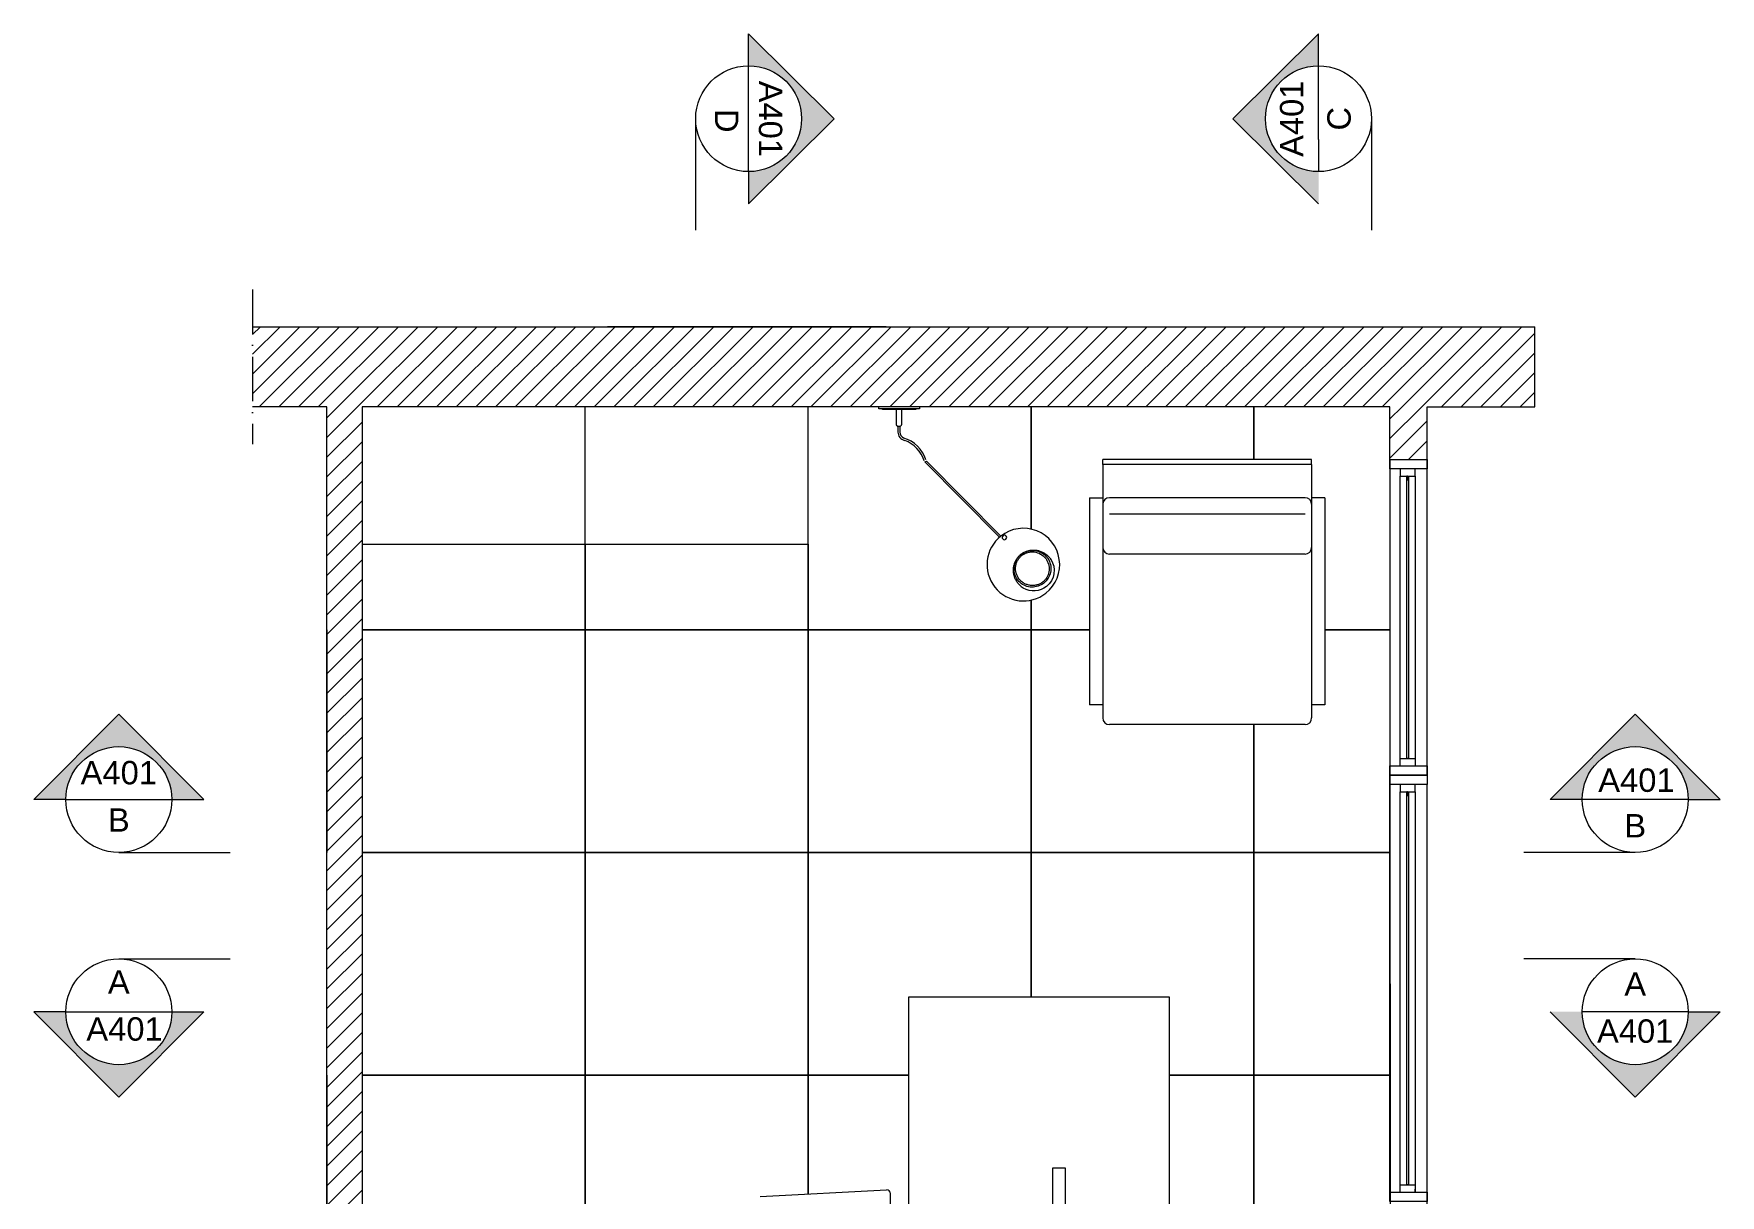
# Model space of a CAD drawing. Header units: inches. Extents: x 446 to 5946, y 570 to 2728.
# Drawn here: x 3922.1 to 4376, y 909 to 1221.8 of the extents above; entities that cross this region are included whole.
import ezdxf
from ezdxf.enums import TextEntityAlignment as Align

# ---------------------------------------------------------------- set-up
doc = ezdxf.new("R2010")
doc.units = ezdxf.units.IN
doc.header["$MEASUREMENT"] = 0
doc.linetypes.add('ACAD_ISO10W100', pattern=[18, 12, -3, 0, -3])
doc.layers.add('A-ANNO-DIMS', color=3, linetype='Continuous', lineweight=9, transparency=0.22)
for name, color, linetype, lineweight in [('A-ANNO-TEXT', 3, 'Continuous', 18), ('ACCESSORI', 2, 'Continuous', 13), ('ARREDI', 8, 'Continuous', 18), ('CAMPITURE', 6, 'Continuous', 13), ('INFISSI', 4, 'Continuous', 13), ('PAVIMENTO', 11, 'Continuous', 18), ('STRUTTURA', 7, 'Continuous', 20)]:
    doc.layers.add(name, color=color, linetype=linetype, lineweight=lineweight)
doc.styles.get("Standard").update_dxf_attribs({"font": 'Arial.ttf'})
pattern_1 = [(45, (-71.2804, 0), (-2.6516504, 2.6516504), [])]

# ---------------------------------------------------------------- blocks, each defined once
blk = doc.blocks.new('poltrona')
at = {"ltscale": 0.005}
for p, q in [((4193.93, 1087.51), (4152.98, 1087.51)), ((4152.98, 1086.53), (4152.98, 1087.51)), ((4193.93, 1086.53), (4152.98, 1086.53)), ((4152.98, 1086.53), (4152.98, 1036.81)), ((4193.93, 1086.53), (4193.93, 1087.51)), ((4193.93, 1086.53), (4193.93, 1036.81)), ((4150.38, 1080.03), (4152.98, 1080.03)), ((4150.38, 1080.03), (4150.38, 1039.41)), ((4192.63, 1080.03), (4154.28, 1080.03)), ((4196.53, 1080.03), (4193.93, 1080.03)), ((4196.53, 1080.03), (4196.53, 1039.41)), ((4192.63, 1076.78), (4154.28, 1076.78)), ((4192.63, 1068.98), (4154.28, 1068.98)), ((4152.98, 1039.41), (4150.38, 1039.41)), ((4196.53, 1039.41), (4193.93, 1039.41)), ((4192.63, 1035.51), (4154.28, 1035.51))]:
    blk.add_line(p, q, dxfattribs=at)
for centre, start, end in [((4154.28, 1078.73), 90, 180), ((4192.63, 1078.73), 0, 90), ((4154.28, 1070.28), 180, 270), ((4192.63, 1070.28), 270, 0), ((4154.28, 1036.81), 180, 270), ((4192.63, 1036.81), 270, 0)]:
    blk.add_arc(centre, 1.3, start, end, dxfattribs=at)
blk = doc.blocks.new('w')
at = {"layer": 'ACCESSORI', "color": 2}
for p, q in [((4308.6, 1190.36), (4308.6, 1199.36)), ((4308.6, 1199.36), (4308.8, 1199.36)), ((4308.8, 1189.36), (4308.8, 1200.36)), ((4308.8, 1200.36), (4309.3, 1200.36)), ((4309.3, 1189.36), (4309.3, 1200.36)), ((4308.8, 1190.36), (4308.6, 1190.36)), ((4309.3, 1189.36), (4308.8, 1189.36))]:
    blk.add_line(p, q, dxfattribs=at)

msp = doc.modelspace()

# ---------------------------------------------------------------- hatches: boundary and pattern name
at = {"layer": 'A-ANNO-DIMS', "linetype": 'Continuous', "lineweight": 20, "transparency": 33554687}
h = msp.add_hatch(color=256, dxfattribs=at)
h.dxf.hatch_style = 1
h.paths.add_polyline_path([(4137.51, 1198.9), (4114.49, 1221.8), (4114.49, 1213.16, -0.414214), (4128.74, 1198.9, -0.414214), (4114.49, 1184.65), (4114.49, 1176.01)])
h = msp.add_hatch(color=256, dxfattribs=at)
h.dxf.hatch_style = 1
h.paths.add_polyline_path([(4267.86, 1176.01), (4267.86, 1184.65, -0.414214), (4253.61, 1198.9, -0.414214), (4267.86, 1213.16), (4267.86, 1221.8), (4244.84, 1198.9)])
h = msp.add_hatch(color=256, dxfattribs=at)
h.dxf.hatch_style = 1
h.paths.add_polyline_path([(3922.1, 1015.55), (3930.74, 1015.55, -1), (3959.24, 1015.55), (3967.88, 1015.55), (3944.99, 1038.58)])
h = msp.add_hatch(color=256, dxfattribs=at)
h.dxf.hatch_style = 1
h.paths.add_polyline_path([(4353.09, 1038.58), (4330.2, 1015.55), (4338.83, 1015.55, -1), (4367.34, 1015.55), (4375.98, 1015.55)])
h = msp.add_hatch(color=256, dxfattribs=at)
h.dxf.hatch_style = 1
h.paths.add_polyline_path([(3944.99, 935.37), (3967.88, 958.4), (3959.24, 958.4, -1), (3930.74, 958.4), (3922.1, 958.4)])
h = msp.add_hatch(color=256, dxfattribs=at)
h.dxf.hatch_style = 1
h.paths.add_polyline_path([(4375.98, 958.4), (4367.34, 958.4, -1), (4338.83, 958.4), (4330.2, 958.4), (4353.09, 935.37)])
at = {"layer": 'CAMPITURE'}
h = msp.add_hatch(dxfattribs=at)
h.set_pattern_fill('ANSI31', color=256, scale=30)
h.set_pattern_definition(pattern_1)
h.paths.add_polyline_path([(4326.09, 1142.9), (3980.99, 1142.9), (3980.99, 1121.3), (4297.14, 1121.3), (4297.14, 1121.3), (4326.09, 1121.3)])
h = msp.add_hatch(dxfattribs=at)
h.set_pattern_fill('ANSI31', color=256, scale=30)
h.set_pattern_definition(pattern_1)
h.paths.add_polyline_path([(4010.49, 1121.3), (4000.99, 1121.3), (4000.99, 824), (4010.49, 824)])
h = msp.add_hatch(dxfattribs=at)
h.set_pattern_fill('ANSI31', color=256, scale=30)
h.set_pattern_definition(pattern_1)
h.paths.add_polyline_path([(4297.14, 1121.3), (4287.09, 1121.3), (4287.09, 1107.11), (4297.14, 1107.11)])

# ---------------------------------------------------------------- linework, layer by layer
at = {"layer": 'A-ANNO-DIMS', "linetype": 'Continuous', "lineweight": 20, "transparency": 33554687}
for p, q in [((4114.49, 1213.16), (4114.49, 1221.8)), ((4114.49, 1221.8), (4137.51, 1198.9)), ((4267.86, 1221.8), (4244.84, 1198.9)), ((4267.86, 1213.16), (4267.86, 1221.8)), ((4267.86, 1193.29), (4267.86, 1221.8)), ((4114.49, 1184.65), (4114.49, 1213.16)), ((4114.49, 1176.01), (4137.51, 1198.9)), ((4267.86, 1176.01), (4244.84, 1198.9)), ((4267.86, 1193.29), (4267.86, 1184.65)), ((4114.49, 1184.65), (4114.49, 1176.01)), ((3922.1, 1015.55), (3944.99, 1038.58)), ((3967.88, 1015.55), (3944.99, 1038.58)), ((4330.2, 1015.55), (4353.09, 1038.58)), ((4375.98, 1015.55), (4353.09, 1038.58)), ((3930.74, 1015.55), (3922.1, 1015.55)), ((3930.74, 1015.55), (3959.24, 1015.55)), ((3959.24, 1015.55), (3967.88, 1015.55)), ((4338.83, 1015.55), (4330.2, 1015.55)), ((4367.34, 1015.55), (4338.83, 1015.55)), ((4367.34, 1015.55), (4375.98, 1015.55)), ((3930.74, 958.4), (3922.1, 958.4)), ((3922.1, 958.4), (3944.99, 935.37)), ((3930.74, 958.4), (3959.24, 958.4)), ((3967.88, 958.4), (3944.99, 935.37)), ((3959.24, 958.4), (3967.88, 958.4)), ((4330.2, 958.4), (4353.09, 935.37)), ((4367.34, 958.4), (4338.83, 958.4)), ((4375.98, 958.4), (4353.09, 935.37)), ((4367.34, 958.4), (4375.98, 958.4))]:
    msp.add_line(p, q, dxfattribs=at)
for centre in [(4114.49, 1198.9), (4267.86, 1198.9), (3944.99, 1015.55), (4353.09, 1015.55), (3944.99, 958.4), (4353.09, 958.4)]:
    msp.add_circle(centre, 14.25, dxfattribs=at)
at = {"layer": 'A-ANNO-TEXT'}
for p, q in [((4100.23, 1198.9), (4100.23, 1168.9)), ((4282.12, 1198.9), (4282.12, 1168.9)), ((3944.99, 1001.3), (3974.99, 1001.3)), ((4353.09, 1001.3), (4323.09, 1001.3)), ((3944.99, 972.65), (3974.99, 972.65)), ((4353.09, 972.65), (4323.09, 972.65))]:
    msp.add_line(p, q, dxfattribs=at)
at = {"layer": 'ACCESSORI'}
for p, q in [((4154.2, 1120.6), (4154.2, 1116.6)), ((4155.7, 1116.6), (4155.7, 1120.6)), ((4154.66, 1116.1), (4154.66, 1114.53)), ((4154.7, 1116.1), (4155.2, 1116.1)), ((4155.2, 1116.1), (4155.2, 1114.53)), ((4161.87, 1106.48), (4162.36, 1106.71)), ((4181.93, 1086.26), (4161.87, 1106.48)), ((4162.36, 1106.71), (4182.37, 1086.5))]:
    msp.add_line(p, q, dxfattribs=at)
for points in [[(4154.66, 1114.53, 0.349192), (4156.46, 1112.27, 0.349192)], [(4155.2, 1114.53, 0.283761), (4156.18, 1112.94, 0.283761)], [(4162.19, 1107.03, 0.246192), (4156.26, 1112.91)], [(4161.7, 1106.8, 0.23454), (4156.52, 1112.25)]]:
    msp.add_lwpolyline(points, format="xyb", dxfattribs=at)
for points in [[(4187.28, 1073.45), (4187.12, 1073.63), (4186.97, 1073.81), (4186.83, 1073.99), (4186.7, 1074.19), (4186.57, 1074.38), (4186.46, 1074.59), (4186.35, 1074.79), (4186.25, 1075), (4186.16, 1075.22), (4186.08, 1075.44), (4186, 1075.65), (4185.94, 1075.88), (4185.88, 1076.1), (4185.84, 1076.32), (4185.8, 1076.55), (4185.78, 1076.78), (4185.76, 1077), (4185.75, 1077.23), (4185.75, 1077.45), (4185.76, 1077.68), (4185.78, 1077.9), (4185.81, 1078.12), (4185.84, 1078.33), (4185.89, 1078.55), (4185.94, 1078.76), (4186, 1078.97), (4186.07, 1079.18), (4186.14, 1079.38), (4186.23, 1079.58), (4186.32, 1079.77), (4186.42, 1079.96), (4186.52, 1080.15), (4186.64, 1080.33), (4186.76, 1080.5), (4186.88, 1080.67), (4187.01, 1080.83), (4187.15, 1080.99), (4187.3, 1081.14), (4187.45, 1081.29), (4187.6, 1081.43), (4187.76, 1081.57), (4187.79, 1081.59)], [(4187.79, 1081.59), (4187.96, 1081.72), (4188.13, 1081.84), (4188.31, 1081.95), (4188.49, 1082.06), (4188.68, 1082.16), (4188.87, 1082.25), (4189.06, 1082.33), (4189.26, 1082.41), (4189.46, 1082.48), (4189.66, 1082.54), (4189.87, 1082.59), (4190.08, 1082.64), (4190.29, 1082.68), (4190.5, 1082.71), (4190.72, 1082.73), (4190.93, 1082.74), (4191.15, 1082.74), (4191.37, 1082.74), (4191.59, 1082.72), (4191.81, 1082.7), (4192.03, 1082.67), (4192.25, 1082.63), (4192.47, 1082.58), (4192.69, 1082.52), (4192.9, 1082.45), (4193.12, 1082.37), (4193.33, 1082.29), (4193.54, 1082.19), (4193.74, 1082.09), (4193.95, 1081.98), (4194.14, 1081.86), (4194.34, 1081.73), (4194.52, 1081.59), (4194.71, 1081.45), (4194.88, 1081.3), (4195.05, 1081.14), (4195.22, 1080.97), (4195.38, 1080.8), (4195.53, 1080.62), (4195.67, 1080.43), (4195.81, 1080.24)]]:
    msp.add_lwpolyline(points, dxfattribs=at)
msp.add_lwpolyline([(4196.23, 916.25), (4196.23, 866.25), (4199.73, 866.25), (4199.73, 916.25)], close=True, dxfattribs=at)
for centre, radius, start, end in [((4154.7, 1116.6), 0.5, 180, 270), ((4155.2, 1116.6), 0.5, 270, 0), ((4188.43, 1078.82), 9.78, 128.2836, 308.2836), ((4188.43, 1078.82), 9.78, 308.2836, 128.2836), ((4183.34, 1086.14), 0.613, 128.2836, 308.2836), ((4183.34, 1086.14), 0.613, 308.2836, 128.2836), ((4190.04, 1075.67), 3.54, 218.762, 242.5834)]:
    msp.add_arc(centre, radius, start, end, dxfattribs=at)
at = {"layer": 'ACCESSORI', "extrusion": (0, 0, -1)}
for centre, major_axis, start_param, end_param in [((4190.87, 1077.7), (3.92, 3.09), 4.014257, 4.712389), ((4190.87, 1077.7), (3.92, 3.09), 4.712389, 5.061455), ((4190.87, 1077.7), (3.92, 3.09), 5.061455, 5.410521), ((4190.87, 1077.7), (3.92, 3.09), 5.410521, 6.108652), ((4190.87, 1077.7), (3.92, 3.09), 6.108652, 6.806784), ((4190.87, 1077.7), (3.92, 3.09), 3.316126, 4.014257), ((4191.3, 1077.15), (4.29, 3.39), 6.351563, 7.853982), ((4190.87, 1077.7), (3.92, 3.09), 0.872665, 1.22173), ((4190.87, 1077.7), (3.92, 3.09), 0.523599, 0.872665), ((4190.87, 1077.7), (3.92, 3.09), 2.617994, 3.316126), ((4191.3, 1077.15), (4.29, 3.39), 1.570796, 2.792527), ((4190.87, 1077.7), (3.92, 3.09), 2.268928, 2.617994), ((4190.87, 1077.7), (3.92, 3.09), 1.919862, 2.268928), ((4190.87, 1077.7), (3.92, 3.09), 1.570796, 1.919862), ((4190.87, 1077.7), (3.92, 3.09), 1.22173, 1.570796)]:
    msp.add_ellipse(centre, major_axis=major_axis, ratio=0.984808, start_param=start_param, end_param=end_param, dxfattribs=at)
at = {"layer": 'ACCESSORI'}
for points, knots in [([(4186.88, 1079.95), (4187.03, 1080.21), (4187.37, 1080.7), (4187.79, 1081.11), (4188.03, 1081.3)], [0.875, 0.875, 0.875, 0.875, 0.9375, 1, 1, 1, 1]), ([(4190.48, 1082.25), (4190.77, 1082.27), (4191.67, 1082.25), (4192.53, 1081.96), (4193.05, 1081.67)], [0.1875, 0.1875, 0.1875, 0.1875, 0.25, 0.375, 0.375, 0.375, 0.375]), ([(4187.92, 1074.29), (4187.7, 1074.48), (4187.08, 1075.13), (4186.66, 1075.93), (4186.5, 1076.5)], [0.4375, 0.4375, 0.4375, 0.4375, 0.5, 0.625, 0.625, 0.625, 0.625]), ([(4195.36, 1078.07), (4195.38, 1077.77), (4195.37, 1077.18), (4195.26, 1076.59), (4195.16, 1076.31)], [0.6875, 0.6875, 0.6875, 0.6875, 0.75, 0.8125, 0.8125, 0.8125, 0.8125]), ([(4189.46, 1073.42), (4189.18, 1073.51), (4188.63, 1073.75), (4188.15, 1074.09), (4187.92, 1074.29)], [0.3125, 0.3125, 0.3125, 0.3125, 0.375, 0.4375, 0.4375, 0.4375, 0.4375]), ([(4191.22, 1073.2), (4190.92, 1073.18), (4190.32, 1073.19), (4189.74, 1073.32), (4189.46, 1073.42)], [0.1875, 0.1875, 0.1875, 0.1875, 0.25, 0.3125, 0.3125, 0.3125, 0.3125]), ([(4192.92, 1073.67), (4192.66, 1073.54), (4192.1, 1073.32), (4191.51, 1073.22), (4191.22, 1073.2)], [0.0625, 0.0625, 0.0625, 0.0625, 0.125, 0.1875, 0.1875, 0.1875, 0.1875])]:
    msp.add_open_spline(points, degree=3, knots=knots, dxfattribs=at)
for points in [[(4188.03, 1081.3), (4188.26, 1081.48), (4188.51, 1081.64), (4188.78, 1081.77)], [(4188.78, 1081.77), (4189.04, 1081.91), (4189.32, 1082.02), (4189.6, 1082.1)], [(4189.6, 1082.1), (4189.89, 1082.18), (4190.18, 1082.23), (4190.48, 1082.25)], [(4193.05, 1081.67), (4193.56, 1081.38), (4194.02, 1080.98), (4194.39, 1080.52)], [(4194.39, 1080.52), (4194.57, 1080.28), (4194.73, 1080.03), (4194.87, 1079.77)], [(4186.5, 1076.5), (4186.34, 1077.07), (4186.29, 1077.67), (4186.35, 1078.26)], [(4186.35, 1078.26), (4186.38, 1078.56), (4186.44, 1078.85), (4186.53, 1079.13)], [(4186.53, 1079.13), (4186.62, 1079.42), (4186.75, 1079.68), (4186.88, 1079.95)], [(4195.16, 1076.31), (4195.07, 1076.03), (4194.95, 1075.76), (4194.81, 1075.5)], [(4194.87, 1079.77), (4195, 1079.51), (4195.11, 1079.23), (4195.2, 1078.94)], [(4195.2, 1078.94), (4195.28, 1078.66), (4195.33, 1078.37), (4195.36, 1078.07)], [(4193.67, 1074.15), (4193.43, 1073.96), (4193.18, 1073.8), (4192.92, 1073.67)], [(4194.31, 1074.77), (4194.12, 1074.54), (4193.9, 1074.34), (4193.67, 1074.15)], [(4194.81, 1075.5), (4194.67, 1075.24), (4194.51, 1074.98), (4194.31, 1074.77)]]:
    msp.add_open_spline(points, degree=3, dxfattribs=at)
at = {"layer": 'ARREDI'}
for p, q in [((4070.49, 1084.3), (4070.49, 1121.3)), ((4117.63, 908.62), (4151.63, 910.46)), ((4152.63, 875.46), (4152.63, 909.46))]:
    msp.add_line(p, q, dxfattribs=at)
for points in [[(4070.49, 1121.3), (4010.49, 1121.3), (4010.49, 1084.3), (4070.49, 1084.3)], [(4070.49, 1084.3), (4130.49, 1084.3), (4130.49, 1121.3), (4070.49, 1121.3)], [(4227.63, 822.46), (4157.63, 822.46), (4157.63, 962.46), (4227.63, 962.46), (4227.63, 842.43)]]:
    msp.add_lwpolyline(points, dxfattribs=at)
msp.add_arc((4151.63, 909.46), 1, 0, 90, dxfattribs=at)
at = {"layer": 'INFISSI', "color": 4, "lineweight": 0}
for p, q in [((4291.84, 1104.61), (4289.84, 1104.61)), ((4289.84, 1104.61), (4289.84, 1102.61)), ((4293.84, 1102.61), (4293.84, 1104.61)), ((4297.09, 1022.11), (4297.09, 1107.11)), ((4289.84, 1102.61), (4293.84, 1102.61)), ((4289.84, 1026.61), (4289.84, 1102.61)), ((4289.84, 1102.61), (4293.84, 1102.61)), ((4291.84, 1102.61), (4291.59, 1102.61)), ((4291.59, 1102.61), (4291.59, 1101.43)), ((4291.59, 1026.61), (4291.59, 1102.61)), ((4292.09, 1101.43), (4292.09, 1102.61)), ((4292.09, 1102.61), (4292.09, 1026.61)), ((4293.84, 1102.61), (4293.84, 1026.61)), ((4289.84, 1024.61), (4289.84, 1026.61)), ((4289.84, 1026.61), (4293.84, 1026.61)), ((4292.09, 1026.61), (4291.59, 1026.61)), ((4293.84, 1026.61), (4293.84, 1024.61)), ((4287.09, 909.78), (4287.09, 1022.11)), ((4291.84, 1019.61), (4289.84, 1019.61)), ((4289.84, 1019.61), (4289.84, 1017.61)), ((4289.84, 1017.61), (4293.84, 1017.61)), ((4289.84, 911.78), (4289.84, 1017.61)), ((4289.84, 1017.61), (4293.84, 1017.61)), ((4291.84, 1017.61), (4291.59, 1017.61)), ((4291.59, 1017.61), (4291.59, 1016.43)), ((4291.59, 911.78), (4291.59, 1017.61)), ((4292.09, 1016.43), (4292.09, 1017.61)), ((4292.09, 1017.61), (4292.09, 911.78)), ((4293.84, 1017.61), (4293.84, 1019.61)), ((4293.84, 1017.61), (4293.84, 911.78)), ((4297.09, 824.93), (4297.09, 1019.61)), ((4287.09, 923.26), (4287.09, 1008.26)), ((4289.84, 909.78), (4289.84, 911.78)), ((4289.84, 911.78), (4293.84, 911.78)), ((4292.09, 911.78), (4291.59, 911.78)), ((4293.84, 911.78), (4293.84, 909.78)), ((4293.84, 909.78), (4293.84, 910.65))]:
    msp.add_line(p, q, dxfattribs=at)
at = {"layer": 'INFISSI', "linetype": 'ByBlock'}
msp.add_lwpolyline([(4287.09, 1107.11), (4287.1, 824.93)], dxfattribs=at)
at = {"layer": 'INFISSI', "color": 4, "linetype": 'ByBlock', "lineweight": 0}
msp.add_lwpolyline([(4287.09, 1104.61), (4287.09, 1107.11), (4297.09, 1107.11), (4297.09, 1104.61)], close=True, dxfattribs=at)
at = {"layer": 'INFISSI', "color": 4, "lineweight": 0}
for points in [[(4287.09, 1022.11), (4287.09, 1024.61), (4297.09, 1024.61), (4297.09, 1022.11)], [(4287.09, 1019.61), (4287.09, 1022.11), (4297.09, 1022.11), (4297.09, 1019.61)], [(4287.09, 907.28), (4287.09, 909.78), (4297.09, 909.78), (4297.09, 907.28)]]:
    msp.add_lwpolyline(points, close=True, dxfattribs=at)
at = {"layer": 'PAVIMENTO'}
for p, q in [((4190.49, 1121.3), (4190.49, 1088.38)), ((4190.49, 1088.38), (4190.49, 1121.3)), ((4250.49, 1121.3), (4250.49, 1107.11)), ((4250.49, 1107.11), (4250.49, 1121.3)), ((4070.49, 1061.3), (4070.49, 1084.3)), ((4070.49, 1084.3), (4070.49, 1061.3)), ((4130.49, 1084.3), (4130.49, 1061.3)), ((4130.49, 1061.3), (4130.49, 1084.3)), ((4190.49, 1082.25), (4190.49, 1082.7)), ((4190.49, 1082.7), (4190.49, 1082.25)), ((4190.49, 1061.3), (4190.49, 1069.25)), ((4190.49, 1069.25), (4190.49, 1061.3)), ((4070.49, 1061.3), (4010.49, 1061.3)), ((4010.49, 1061.3), (4070.49, 1061.3)), ((4070.49, 1001.3), (4070.49, 1061.3)), ((4070.49, 1061.3), (4130.49, 1061.3)), ((4130.49, 1061.3), (4190.49, 1061.3)), ((4190.49, 1061.3), (4206.24, 1061.3)), ((4206.24, 1061.3), (4190.49, 1061.3)), ((4190.49, 1061.3), (4190.49, 1001.3)), ((4269.59, 1061.3), (4287.09, 1061.3)), ((4287.09, 1061.3), (4269.59, 1061.3)), ((4250.49, 1035.73), (4250.49, 1001.3)), ((4250.49, 1001.3), (4250.49, 1035.73)), ((4070.49, 1001.3), (4010.49, 1001.3)), ((4010.49, 1001.3), (4070.49, 1001.3)), ((4070.49, 941.3), (4070.49, 1001.3)), ((4190.49, 1001.3), (4130.49, 1001.3)), ((4130.49, 1001.3), (4130.49, 941.3)), ((4250.49, 1001.3), (4190.49, 1001.3)), ((4190.49, 1001.3), (4190.49, 962.46)), ((4190.49, 962.46), (4190.49, 1001.3)), ((4190.49, 1001.3), (4250.49, 1001.3)), ((4250.49, 941.3), (4250.49, 1001.3)), ((4250.49, 1001.3), (4287.09, 1001.3)), ((4070.49, 941.3), (4010.49, 941.3)), ((4010.49, 941.3), (4070.49, 941.3)), ((4070.49, 881.3), (4070.49, 941.3)), ((4157.63, 941.3), (4130.49, 941.3)), ((4130.49, 941.3), (4130.49, 909.32)), ((4130.49, 941.3), (4157.63, 941.3)), ((4250.49, 941.3), (4227.63, 941.3)), ((4227.63, 941.3), (4250.49, 941.3)), ((4250.49, 881.3), (4250.49, 941.3))]:
    msp.add_line(p, q, dxfattribs=at)
for points in [[(4070.49, 1001.3), (4130.49, 1001.3), (4130.49, 1061.3), (4070.49, 1061.3)], [(4130.49, 1001.3), (4190.49, 1001.3), (4190.49, 1061.3), (4130.49, 1061.3)], [(4070.49, 941.3), (4130.49, 941.3), (4130.49, 1001.3), (4070.49, 1001.3)]]:
    msp.add_lwpolyline(points, close=True, dxfattribs=at)
for points in [[(4287.09, 1001.3), (4250.49, 1001.3), (4250.49, 941.3), (4287.09, 941.3)], [(4130.49, 909.32), (4130.49, 941.3), (4070.49, 941.3), (4070.49, 881.3), (4108.63, 881.3)], [(4287.09, 941.3), (4250.49, 941.3), (4250.49, 881.3), (4287.1, 881.3)]]:
    msp.add_lwpolyline(points, dxfattribs=at)
at = {"layer": 'STRUTTURA', "linetype": 'ACAD_ISO10W100'}
msp.add_line((3980.99, 1152.9), (3980.99, 1111.3), dxfattribs=at)
at = {"layer": 'STRUTTURA'}
for p, q in [((3980.99, 1142.9), (4326.09, 1142.9)), ((4151.49, 1142.9), (4076.49, 1142.9)), ((4151.49, 1142.9), (4226.49, 1142.9)), ((4326.09, 1121.3), (4326.09, 1142.9)), ((4000.99, 1121.3), (3980.99, 1121.3)), ((4000.99, 824), (4000.99, 1121.3)), ((4000.99, 1121.3), (4000.99, 1121.3)), ((4010.49, 1121.3), (4010.49, 824)), ((4010.49, 1121.3), (4010.49, 1086.3)), ((4220.01, 1121.3), (4010.49, 1121.3)), ((4010.49, 1121.3), (4010.49, 1075.3)), ((4287.09, 1121.3), (4160.01, 1121.3)), ((4287.09, 1107.11), (4287.09, 1121.3)), ((4297.14, 1121.3), (4326.09, 1121.3)), ((4287.09, 1107.11), (4297.08, 1107.11)), ((4000.99, 1061.3), (4000.99, 1001.3)), ((4000.99, 941.3), (4000.99, 881.3))]:
    msp.add_line(p, q, dxfattribs=at)
at = {"layer": 'STRUTTURA', "linetype": 'ByBlock', "lineweight": -2}
msp.add_line((4297.14, 1107.11), (4297.14, 1121.3), dxfattribs=at)

# ---------------------------------------------------------------- block references
at = {"layer": 'ARREDI', "xscale": 1.3728, "yscale": 1.3728, "zscale": 1.3728}
msp.add_blockref('poltrona', (-1491.41, -385.82), dxfattribs=at)
at = {"layer": 'STRUTTURA', "rotation": 90}
msp.add_blockref('w', (5349.85, -3188), dxfattribs=at)

# ---------------------------------------------------------------- texts
at = {"layer": 'A-ANNO-DIMS', "linetype": 'Continuous', "lineweight": 20, "transparency": 33554687}
for tag, text, height, rotation, p in [('A401', 'A301', 6.299, 270, (4123.54, 1198.87)), ('A401', 'A301', 6.299, 90, (4257.48, 1198.9)), ('D', 'A', 6.3, 270, (4111.73, 1198.35)), ('C', 'A', 6.3, 90, (4270.23, 1198.9))]:
    msp.add_attdef(tag, text=text, height=height, rotation=rotation, dxfattribs=at).set_placement(p, align=Align.TOP_CENTER)
for tag, text, height, p in [('A401', 'A301', 6.299, (3944.99, 1025.94)), ('A401', 'A301', 6.299, (4353.42, 1023.92)), ('B', 'A', 6.3, (3944.99, 1013.19)), ('B', 'A', 6.3, (4353.09, 1011.65)), ('A', 'A', 6.3, (3944.99, 969.56)), ('A', 'A', 6.3, (4353.09, 969.01)), ('A401', 'A301', 6.299, (3946.53, 956.91)), ('A401', 'A301', 6.299, (4353.09, 956.35))]:
    msp.add_attdef(tag, text=text, height=height, dxfattribs=at).set_placement(p, align=Align.TOP_CENTER)

doc.saveas('drawing.dxf')
